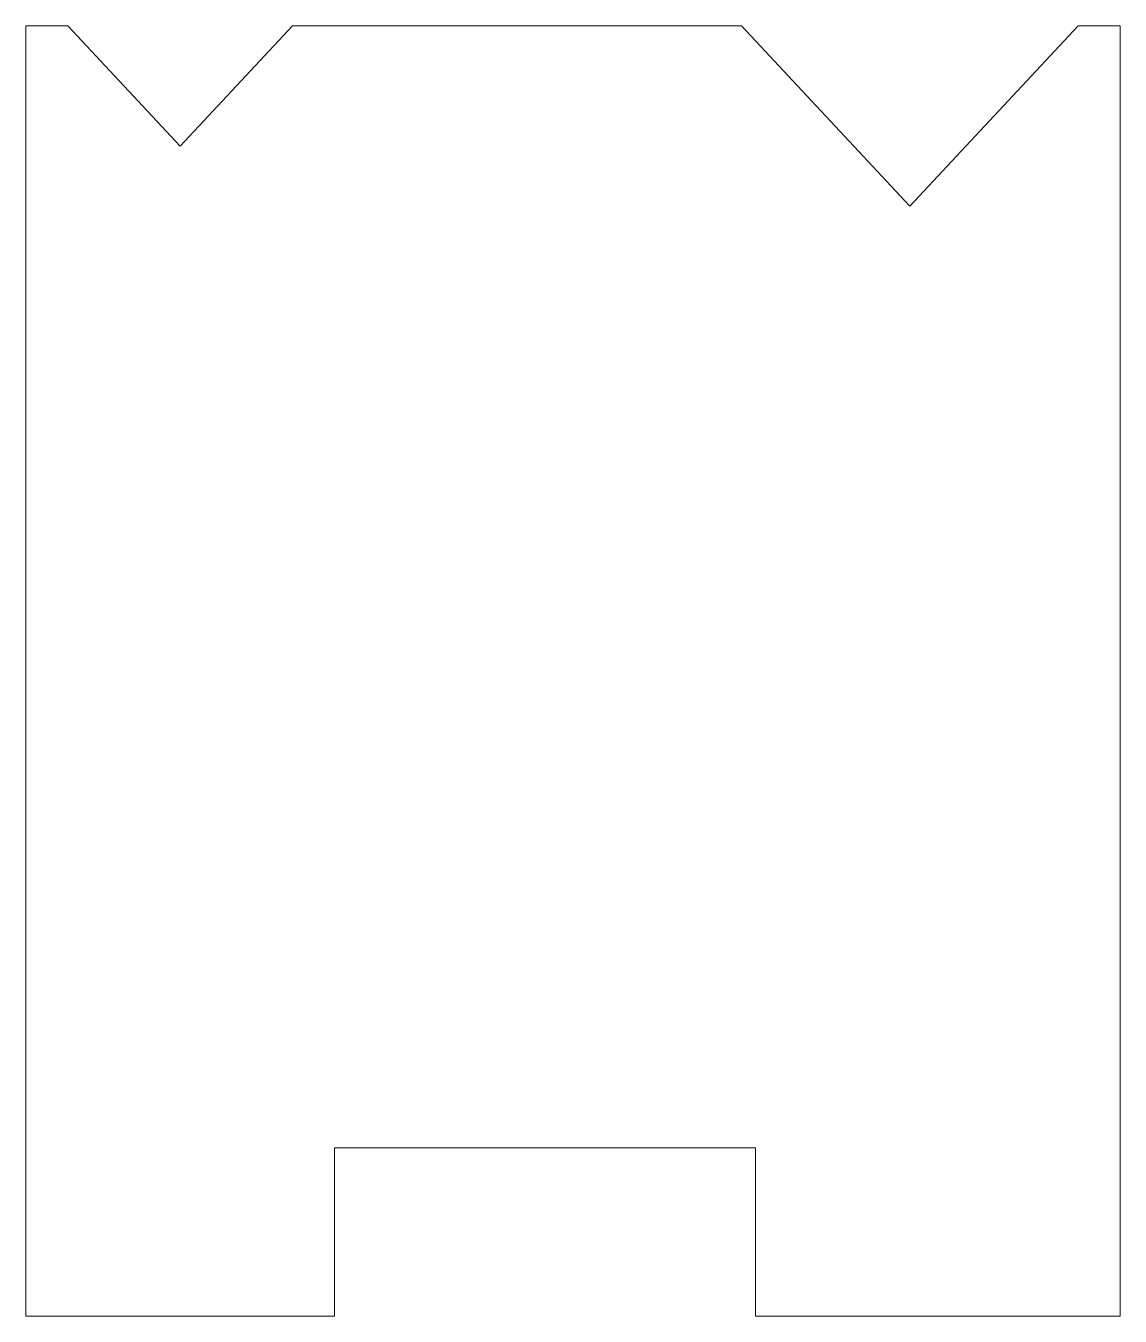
# Model space of a CAD drawing. Header units: millimetres. Extents: x -31.5 to 7.5, y -46 to 0.
import ezdxf

# ---------------------------------------------------------------- set-up
doc = ezdxf.new("R2010")
doc.units = ezdxf.units.MM

msp = doc.modelspace()

# ---------------------------------------------------------------- linework, layer by layer
at = {"lineweight": 5}
for p, q in [((-31.5, -46), (-31.5, 0)), ((-31.5, 0), (-30, 0)), ((-30, 0), (-26, -4.289)), ((-22, 0), (-26, -4.289)), ((-22, 0), (-6, 0)), ((-6, 0), (0, -6.434)), ((6, 0), (0, -6.434)), ((6, 0), (7.5, 0)), ((7.5, 0), (7.5, -46)), ((-13, -40), (-20.5, -40)), ((-20.5, -40), (-20.5, -46)), ((-13, -40), (-5.5, -40)), ((-5.5, -40), (-5.5, -46)), ((-20.5, -46), (-31.5, -46)), ((7.5, -46), (-5.5, -46))]:
    msp.add_line(p, q, dxfattribs=at)

doc.saveas('drawing.dxf')
